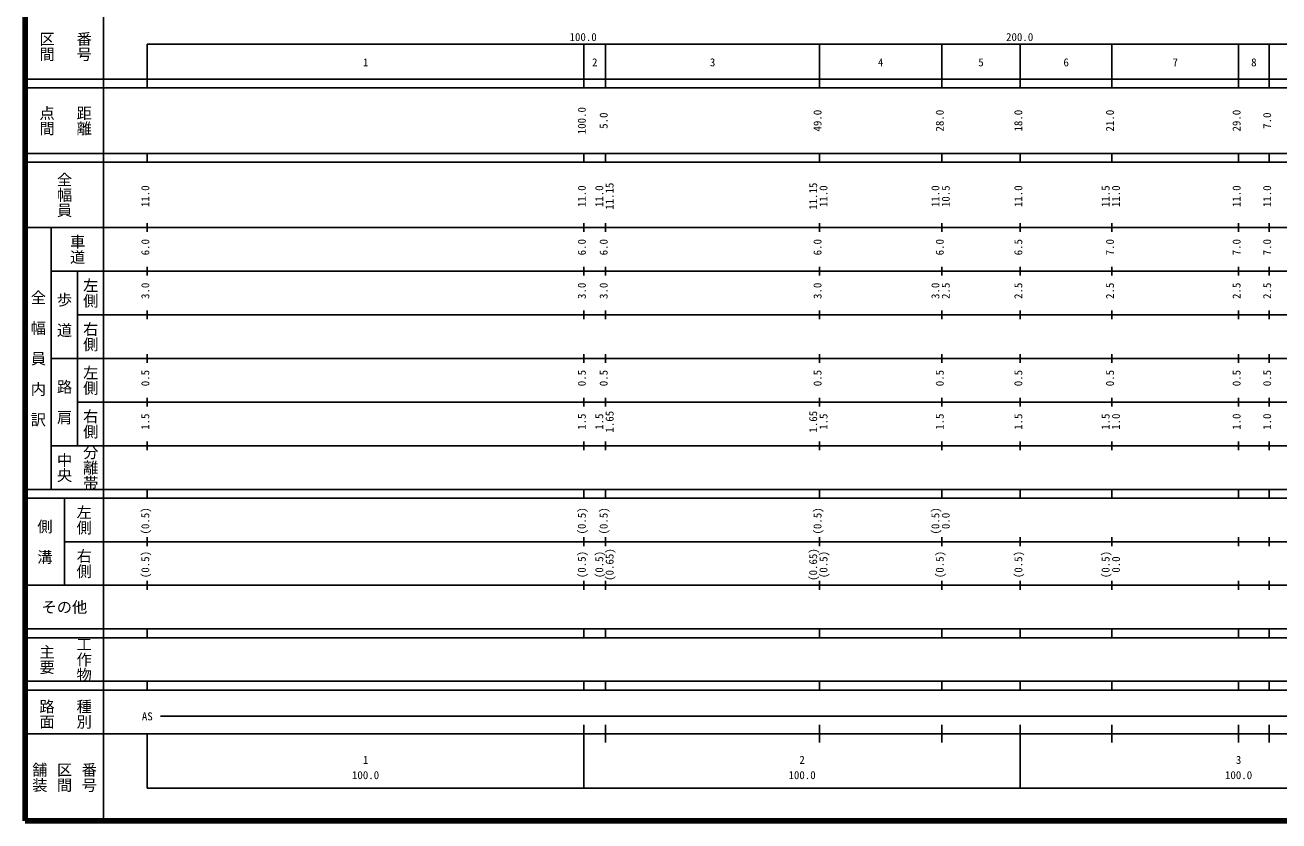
# Model space of a CAD drawing. Units: millimetres on the paper, enlarged 1000 times. Extents: x 40000 to 680000, y 20000 to 380000.
# Drawn here: x 40000 to 327242, y 20000 to 202409 of the extents above; entities that cross this region are included whole.
import ezdxf
from ezdxf.enums import TextEntityAlignment as Align

# ---------------------------------------------------------------- set-up
doc = ezdxf.new("R2010")
doc.units = ezdxf.units.MM
doc.header["$LTSCALE"] = 1000
doc.layers.add('M-TTL', color=2, linetype='Continuous', lineweight=140)
doc.layers.add('M-TTL-BAND', color=7, linetype='Continuous', lineweight=25)
doc.styles.add('@ＭＳ ゴシック', font='')
doc.styles.add('ＭＳ ゴシック', font='')
doc.styles.get('@ＭＳ ゴシック').set_extended_font_data('@MS Gothic')
doc.styles.get('ＭＳ ゴシック').set_extended_font_data('MS Gothic')

msp = doc.modelspace()

# ---------------------------------------------------------------- linework, layer by layer
at = {"layer": 'M-TTL'}
for p, q in [((40000, 380000), (40000, 20000)), ((40000, 20000), (680000, 20000))]:
    msp.add_line(p, q, dxfattribs=at)
at = {"layer": 'M-TTL-BAND'}
for p, q in [((58000, 370000), (58000, 20000)), ((68000, 198000), (579000, 198000)), ((68000, 198000), (68000, 188000)), ((168000, 188000), (168000, 198000)), ((173000, 188000), (173000, 198000)), ((222000, 188000), (222000, 198000)), ((250000, 188000), (250000, 198000)), ((268000, 188000), (268000, 198000)), ((289000, 188000), (289000, 198000)), ((318000, 188000), (318000, 198000)), ((325000, 188000), (325000, 198000)), ((40000, 190000), (579000, 190000)), ((40000, 188000), (579000, 188000)), ((40000, 173000), (579000, 173000)), ((68000, 171000), (68000, 173000)), ((168000, 171000), (168000, 173000)), ((173000, 171000), (173000, 173000)), ((222000, 171000), (222000, 173000)), ((250000, 171000), (250000, 173000)), ((268000, 171000), (268000, 173000)), ((289000, 171000), (289000, 173000)), ((318000, 171000), (318000, 173000)), ((325000, 171000), (325000, 173000)), ((40000, 171000), (579000, 171000)), ((40000, 156000), (579000, 156000)), ((46000, 96000), (46000, 156000)), ((68000, 155000), (68000, 157000)), ((168000, 155000), (168000, 157000)), ((173000, 155000), (173000, 157000)), ((222000, 155000), (222000, 157000)), ((250000, 155000), (250000, 157000)), ((268000, 155000), (268000, 157000)), ((289000, 155000), (289000, 157000)), ((318000, 155000), (318000, 157000)), ((325000, 155000), (325000, 157000)), ((68000, 145000), (68000, 147000)), ((168000, 145000), (168000, 147000)), ((173000, 145000), (173000, 147000)), ((222000, 145000), (222000, 147000)), ((250000, 145000), (250000, 147000)), ((268000, 145000), (268000, 147000)), ((289000, 145000), (289000, 147000)), ((318000, 145000), (318000, 147000)), ((325000, 145000), (325000, 147000)), ((46000, 146000), (579000, 146000)), ((52000, 146000), (52000, 106000)), ((52000, 136000), (579000, 136000)), ((68000, 135000), (68000, 137000)), ((168000, 135000), (168000, 137000)), ((173000, 135000), (173000, 137000)), ((222000, 135000), (222000, 137000)), ((250000, 135000), (250000, 137000)), ((268000, 135000), (268000, 137000)), ((289000, 135000), (289000, 137000)), ((318000, 135000), (318000, 137000)), ((325000, 135000), (325000, 137000)), ((68000, 125000), (68000, 127000)), ((168000, 125000), (168000, 127000)), ((173000, 125000), (173000, 127000)), ((222000, 125000), (222000, 127000)), ((250000, 125000), (250000, 127000)), ((268000, 125000), (268000, 127000)), ((289000, 125000), (289000, 127000)), ((318000, 125000), (318000, 127000)), ((325000, 125000), (325000, 127000)), ((46000, 126000), (579000, 126000)), ((52000, 116000), (579000, 116000)), ((68000, 115000), (68000, 117000)), ((168000, 115000), (168000, 117000)), ((173000, 115000), (173000, 117000)), ((222000, 115000), (222000, 117000)), ((250000, 115000), (250000, 117000)), ((268000, 115000), (268000, 117000)), ((289000, 115000), (289000, 117000)), ((318000, 115000), (318000, 117000)), ((325000, 115000), (325000, 117000)), ((68000, 105000), (68000, 107000)), ((168000, 105000), (168000, 107000)), ((173000, 105000), (173000, 107000)), ((222000, 105000), (222000, 107000)), ((250000, 105000), (250000, 107000)), ((268000, 105000), (268000, 107000)), ((289000, 105000), (289000, 107000)), ((318000, 105000), (318000, 107000)), ((325000, 105000), (325000, 107000)), ((46000, 106000), (579000, 106000)), ((40000, 96000), (579000, 96000)), ((68000, 94000), (68000, 96000)), ((168000, 94000), (168000, 96000)), ((173000, 94000), (173000, 96000)), ((222000, 94000), (222000, 96000)), ((250000, 94000), (250000, 96000)), ((268000, 94000), (268000, 96000)), ((289000, 94000), (289000, 96000)), ((318000, 94000), (318000, 96000)), ((325000, 94000), (325000, 96000)), ((40000, 94000), (579000, 94000)), ((49000, 94000), (49000, 74000)), ((49000, 84000), (579000, 84000)), ((68000, 83000), (68000, 85000)), ((168000, 83000), (168000, 85000)), ((173000, 83000), (173000, 85000)), ((222000, 83000), (222000, 85000)), ((250000, 83000), (250000, 85000)), ((268000, 83000), (268000, 85000)), ((289000, 83000), (289000, 85000)), ((318000, 83000), (318000, 85000)), ((325000, 83000), (325000, 85000)), ((68000, 73000), (68000, 75000)), ((168000, 73000), (168000, 75000)), ((173000, 73000), (173000, 75000)), ((222000, 73000), (222000, 75000)), ((250000, 73000), (250000, 75000)), ((268000, 73000), (268000, 75000)), ((289000, 73000), (289000, 75000)), ((318000, 73000), (318000, 75000)), ((325000, 73000), (325000, 75000)), ((40000, 74000), (579000, 74000)), ((40000, 64000), (579000, 64000)), ((68000, 62000), (68000, 64000)), ((168000, 62000), (168000, 64000)), ((173000, 62000), (173000, 64000)), ((222000, 62000), (222000, 64000)), ((250000, 62000), (250000, 64000)), ((268000, 62000), (268000, 64000)), ((289000, 62000), (289000, 64000)), ((318000, 62000), (318000, 64000)), ((325000, 62000), (325000, 64000)), ((40000, 62000), (579000, 62000)), ((40000, 52000), (579000, 52000)), ((68000, 50000), (68000, 52000)), ((168000, 50000), (168000, 52000)), ((173000, 50000), (173000, 52000)), ((222000, 50000), (222000, 52000)), ((250000, 50000), (250000, 52000)), ((268000, 50000), (268000, 52000)), ((289000, 50000), (289000, 52000)), ((318000, 50000), (318000, 52000)), ((325000, 50000), (325000, 52000)), ((40000, 50000), (579000, 50000)), ((71000, 44000), (396500, 44000)), ((168000, 27500), (168000, 42000)), ((173000, 38000), (173000, 42000)), ((222000, 38000), (222000, 42000)), ((250000, 38000), (250000, 42000)), ((268000, 27500), (268000, 42000)), ((289000, 38000), (289000, 42000)), ((318000, 38000), (318000, 42000)), ((325000, 38000), (325000, 42000)), ((40000, 40000), (579000, 40000)), ((68000, 40000), (68000, 27500)), ((68000, 27500), (579000, 27500))]:
    msp.add_line(p, q, dxfattribs=at)

# ---------------------------------------------------------------- texts
at = {"layer": 'M-TTL-BAND', "style": '@ＭＳ ゴシック'}
for s, p in [('区間', (45000, 197500)), ('番号', (53500, 197500)), ('点間', (45000, 180500)), ('距離', (53500, 180500)), ('全幅員', (49000, 163500)), ('車道', (52000, 151000)), ('左側', (55000, 141000)), ('全\u3000幅\u3000員\u3000内\u3000訳', (43000, 126000)), ('歩\u3000道', (49000, 136000)), ('右側', (55000, 131000)), ('左側', (55000, 121000)), ('路\u3000肩', (49000, 116000)), ('右側', (55000, 111000)), ('中央', (49000, 101000)), ('分離帯', (55000, 101000)), ('左側', (53500, 89000)), ('側\u3000溝', (44500, 84000)), ('右側', (53500, 79000)), ('主要', (45000, 57000)), ('工作物', (53500, 57000)), ('路面', (45000, 44500)), ('種別', (53500, 44500)), ('舗装', (43333, 30000)), ('区間', (49000, 30000)), ('番号', (54667, 30000))]:
    msp.add_text(s, height=2566, rotation=270, dxfattribs=at).set_placement(p, align=Align.MIDDLE_CENTER)
at = {"layer": 'M-TTL-BAND', "style": 'ＭＳ ゴシック'}
for s, p in [('100.0', (167844, 198195)), ('200.0', (267844, 198195)), ('1', (118000, 192405)), ('2', (170500, 192405)), ('3', (197500, 192405)), ('4', (236000, 192405)), ('5', (259000, 192405)), ('6', (278500, 192405)), ('7', (303500, 192405)), ('8', (321500, 192405)), ('AS', (68000, 42500)), ('1', (118000, 32523)), ('2', (218000, 32523)), ('3', (318000, 32523)), ('100.0', (118000, 29033)), ('100.0', (218000, 29033)), ('100.0', (318000, 29033))]:
    msp.add_text(s, height=1833, dxfattribs=at).set_placement(p, align=Align.BOTTOM_CENTER)
for s, p in [('100.0', (169000, 180500)), ('5.0', (174000, 180500)), ('49.0', (223000, 180500)), ('28.0', (251000, 180500)), ('18.0', (269000, 180500)), ('21.0', (290000, 180500)), ('29.0', (319000, 180500)), ('7.0', (326000, 180500)), ('11.0', (69000, 163174)), ('11.0', (169000, 163174)), ('11.0', (173000, 163174)), ('11.15', (175370, 163174)), ('11.15', (222000, 163174)), ('11.0', (224370, 163174)), ('11.0', (250000, 163174)), ('10.5', (252370, 163174)), ('11.0', (269000, 163174)), ('11.5', (289000, 163174)), ('11.0', (291370, 163174)), ('11.0', (319000, 163174)), ('11.0', (326000, 163174)), ('6.0', (69000, 151500)), ('6.0', (169000, 151500)), ('6.0', (174000, 151500)), ('6.0', (223000, 151500)), ('6.0', (251000, 151500)), ('6.5', (269000, 151500)), ('7.0', (290000, 151500)), ('7.0', (319000, 151500)), ('7.0', (326000, 151500)), ('3.0', (69000, 141500)), ('3.0', (169000, 141500)), ('3.0', (174000, 141500)), ('3.0', (223000, 141500)), ('3.0', (250000, 141500)), ('2.5', (252370, 141500)), ('2.5', (269000, 141500)), ('2.5', (290000, 141500)), ('2.5', (319000, 141500)), ('2.5', (326000, 141500)), ('0.5', (69000, 121500)), ('0.5', (169000, 121500)), ('0.5', (174000, 121500)), ('0.5', (223000, 121500)), ('0.5', (251000, 121500)), ('0.5', (269000, 121500)), ('0.5', (290000, 121500)), ('0.5', (319000, 121500)), ('0.5', (326000, 121500)), ('1.5', (69000, 111500)), ('1.5', (169000, 111500)), ('1.5', (173000, 111500)), ('1.65', (175370, 111500)), ('1.65', (222000, 111500)), ('1.5', (224370, 111500)), ('1.5', (251000, 111500)), ('1.5', (269000, 111500)), ('1.5', (289000, 111500)), ('1.0', (291370, 111500)), ('1.0', (319000, 111500)), ('1.0', (326000, 111500)), ('(0.5)', (69000, 88764)), ('(0.5)', (169000, 88764)), ('(0.5)', (174000, 88764)), ('(0.5)', (223000, 88764)), ('(0.5)', (250000, 88764)), ('0.0', (252370, 88764)), ('(0.5)', (69000, 78764)), ('(0.5)', (169000, 78764)), ('(0.5)', (173000, 78764)), ('(0.65)', (175370, 78764)), ('(0.65)', (222000, 78764)), ('(0.5)', (224370, 78764)), ('(0.5)', (251000, 78764)), ('(0.5)', (269000, 78764)), ('(0.5)', (289000, 78764)), ('0.0', (291370, 78764))]:
    msp.add_text(s, height=1833, rotation=90, dxfattribs=at).set_placement(p, align=Align.BOTTOM_CENTER)
msp.add_text('その他', height=2566, dxfattribs=at).set_placement((49000, 69000), align=Align.MIDDLE_CENTER)

doc.saveas('drawing.dxf')
